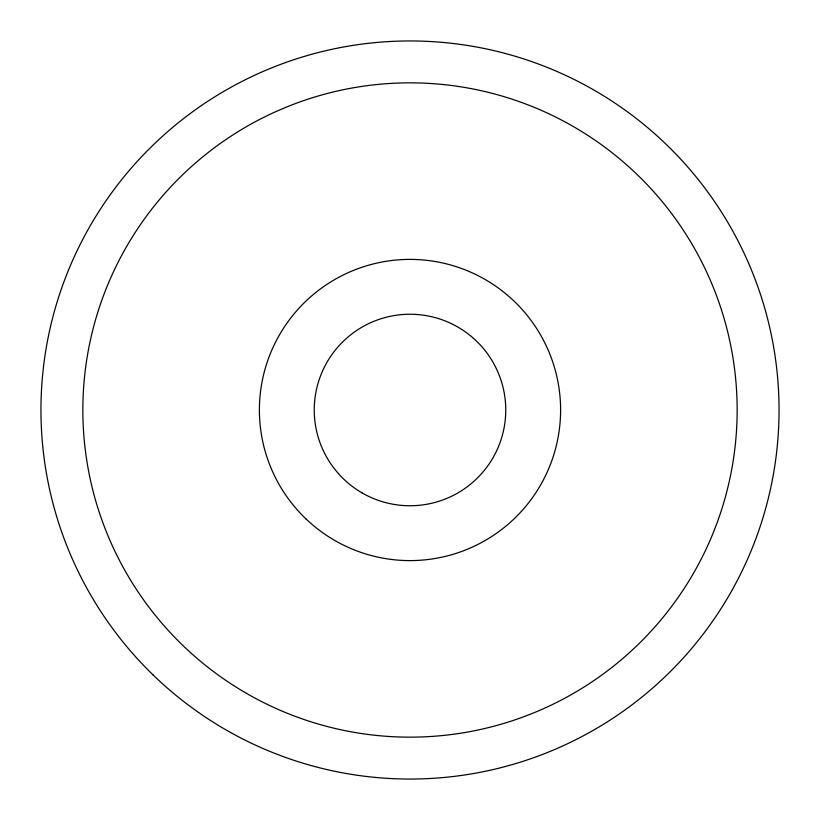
<?xml version="1.0" encoding="UTF-8"?>
<svg xmlns="http://www.w3.org/2000/svg" width="820" height="820" viewBox="0 0 820 820"><rect width="100%" height="100%" fill="white"/><g stroke="black" fill="none" stroke-linecap="round" stroke-linejoin="round"><path stroke-width="1.23" d="M152.981 674.829A369.041 369.041 0 0 0 767.858 500.169A369.041 369.041 0 0 0 309.16 55.001A369.041 369.041 0 0 0 152.981 674.829M246.42 693.32A327.149 327.149 0 0 0 737.149 410A327.149 327.149 0 0 0 246.42 126.68A327.149 327.149 0 0 0 246.42 693.32M306.229 519.152A150.613 150.613 0 0 0 556.411 445.291A150.613 150.613 0 0 0 367.35 265.557A150.613 150.613 0 0 0 306.229 519.152M362.122 492.922A95.755 95.755 0 0 0 505.755 410A95.755 95.755 0 0 0 362.122 327.077A95.755 95.755 0 0 0 362.122 492.922"/></g></svg>
